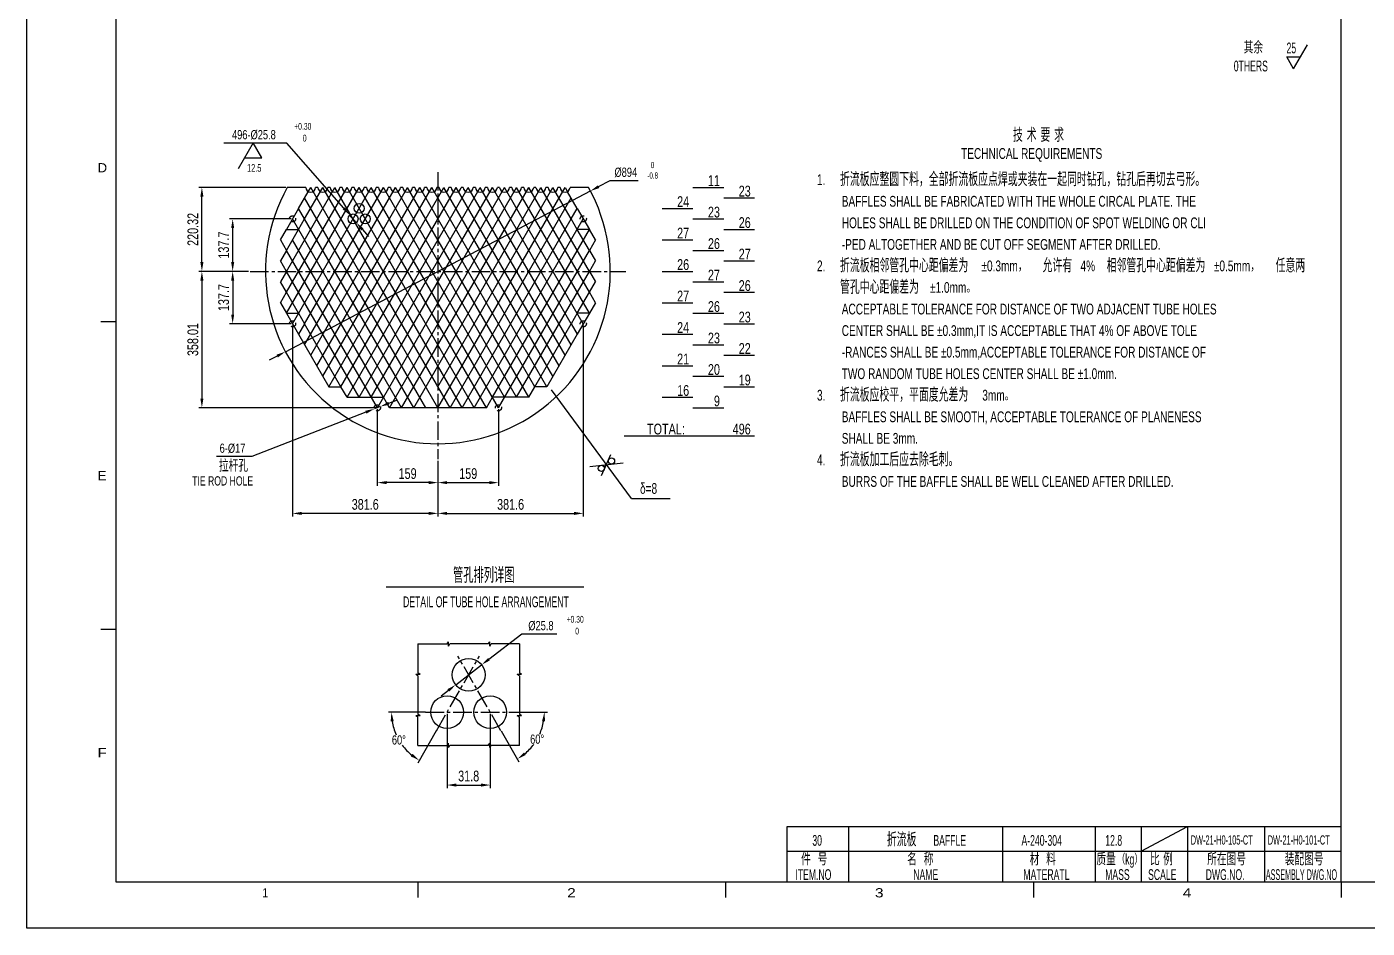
# Model space of a CAD drawing. Extents: x 0 to 840, y 0 to 594.
# Drawn here: x 0 to 435.4, y 0 to 292.8 of the extents above; entities that cross this region are included whole.
import ezdxf
from ezdxf.enums import TextEntityAlignment as Align

# ---------------------------------------------------------------- set-up
doc = ezdxf.new("R2010")
doc.units = 0
doc.header["$LTSCALE"] = 8
doc.linetypes.add('CENTER2', pattern=[1.125, 0.75, -0.125, 0.125, -0.125])
doc.linetypes.add('HIDDEN', pattern=[0.375, 0.25, -0.125])
doc.layers.get('0').update_dxf_attribs({"color": 2, "linetype": 'CONTINUOUS'})
doc.layers.get('DEFPOINTS').update_dxf_attribs({"linetype": 'CONTINUOUS'})
for name, color, linetype in [('3', 3, 'CENTER2'), ('5', 2, 'CONTINUOUS'), ('HID', 4, 'HIDDEN'), ('OT', 1, 'CONTINUOUS'), ('TEXT', 7, 'CONTINUOUS'), ('X4600A1$0$BORDER', 7, 'CONTINUOUS')]:
    doc.layers.add(name, color=color, linetype=linetype)
doc.styles.get("Standard").update_dxf_attribs({"font": 'JDECSTD', "width": 0.75, "bigfont": 'HZDX'})
doc.styles.add('X4600A1$0$STANDARD', font='AUCAD', dxfattribs={"width": 0.8})
doc.dimstyles.new('STANDARD$0', dxfattribs={"dimscale": 0, "dimtxt": 3.5, "dimasz": 3, "dimexe": 1, "dimexo": 0.5, "dimgap": 1, "dimtad": 1, "dimdsep": 46, "dimtxsty": 'Standard', "dimcen": 0, "dimclrd": 7, "dimclre": 7, "dimclrt": 7, "dimadec": 0, "dimazin": 0, "dimtfac": 0.714286, "dimtmove": 0, "dimatfit": 3, "dimfxl": 0, "dimtolj": 1, "dimarcsym": 0})
doc.dimstyles.new('STANDARD$2', dxfattribs={"dimscale": 0, "dimtxt": 3, "dimasz": 3, "dimexe": 1, "dimexo": 0.0625, "dimgap": 0.09, "dimtad": 0, "dimtih": 1, "dimtoh": 1, "dimzin": 0, "dimdsep": 46, "dimtxsty": 'Standard', "dimcen": 0.09, "dimclrt": 7, "dimazin": 0, "dimtfac": 1, "dimtofl": 0, "dimtmove": 0, "dimatfit": 3, "dimfxl": 0, "dimtolj": 1, "dimarcsym": 0})
doc.dimstyles.new('STANDARD$3', dxfattribs={"dimscale": 0, "dimtxt": 3, "dimasz": 3, "dimexe": 1, "dimexo": 0.5, "dimgap": 1, "dimtad": 1, "dimtoh": 1, "dimdsep": 46, "dimtxsty": 'Standard', "dimcen": 0, "dimclrd": 7, "dimclre": 7, "dimclrt": 7, "dimadec": 0, "dimazin": 0, "dimtfac": 0.714286, "dimtmove": 0, "dimatfit": 0, "dimfxl": 0, "dimtolj": 1, "dimarcsym": 0})

# ---------------------------------------------------------------- blocks, each defined once
blk = doc.blocks.new('*D40')
at = {"layer": 'DEFPOINTS', "color": 0}
for p in [(147.03, 88.37), (129.53, 70.18), (157.53, 70.18), (119.53, 63.99), (133.03, 64.12)]:
    blk.add_point(p, dxfattribs=at)
at = {"layer": 'TEXT', "color": 0}
for p, q in [((129.47, 70.18), (117.44, 70.18)), ((133, 64.06), (126.98, 53.64))]:
    blk.add_line(p, q, dxfattribs=at)
for start, end in [(189.5092, 204.0521), (216.3298, 230.4908)]:
    blk.add_arc((136.53, 70.18), 18.1, start, end, dxfattribs=at)
for points in [[(118.19, 67.15), (119.18, 67.23), (118.44, 70.18)], [(125.3, 56.63), (124.73, 55.81), (127.48, 54.51)]]:
    blk.add_solid(points, dxfattribs=at)
at = {"layer": 'TEXT', "color": 7, "insert": (120.86, 61.13), "char_height": 3, "attachment_point": 5}
blk.add_mtext('\\A1;60°', dxfattribs=at)
blk = doc.blocks.new('*D39')
at = {"layer": 'DEFPOINTS', "color": 0}
for p in [(140.03, 88.37), (129.53, 70.18), (157.53, 70.18), (154.03, 64.12), (164.01, 58.87)]:
    blk.add_point(p, dxfattribs=at)
at = {"layer": 'TEXT', "color": 0}
for p, q in [((157.59, 70.18), (169.13, 70.18)), ((154.06, 64.06), (159.83, 54.08))]:
    blk.add_line(p, q, dxfattribs=at)
for start, end in [(336.1133, 350.2188), (309.7812, 323.4823)]:
    blk.add_arc((150.53, 70.18), 17.59, start, end, dxfattribs=at)
for points in [[(167.37, 67.23), (168.37, 67.15), (168.13, 70.18)], [(162.08, 56.25), (161.5, 57.07), (159.33, 54.94)]]:
    blk.add_solid(points, dxfattribs=at)
at = {"layer": 'TEXT', "color": 7, "insert": (165.77, 61.38), "char_height": 3, "attachment_point": 5}
blk.add_mtext('\\A1;60°', dxfattribs=at)
blk = doc.blocks.new('*D42')
at = {"layer": 'DEFPOINTS', "color": 0}
for p in [(136.53, 70.18), (150.53, 70.18), (150.53, 46.49)]:
    blk.add_point(p, dxfattribs=at)
at = {"layer": 'TEXT', "color": 7, "lineweight": -2}
for p, q in [((136.53, 69.68), (136.53, 45.49)), ((150.53, 69.68), (150.53, 45.49)), ((139.53, 46.49), (147.53, 46.49))]:
    blk.add_line(p, q, dxfattribs=at)
at = {"layer": 'TEXT', "color": 7}
for points in [[(139.53, 46.99), (139.53, 45.99), (136.53, 46.49)], [(147.53, 46.99), (147.53, 45.99), (150.53, 46.49)]]:
    blk.add_solid(points, dxfattribs=at)
at = {"layer": 'TEXT', "color": 7, "insert": (143.53, 49.4), "char_height": 3.5, "attachment_point": 5}
blk.add_mtext('\\A1;31.8', dxfattribs=at)
blk = doc.blocks.new('*D41')
at = {"layer": 'DEFPOINTS', "color": 0}
for p in [(147.75, 85.55), (139.31, 79.06)]:
    blk.add_point(p, dxfattribs=at)
at = {"layer": 'TEXT', "color": 7, "lineweight": -2}
for p, q in [((150.13, 87.37), (160.82, 95.59)), ((160.82, 95.59), (172.2, 95.59)), ((139.31, 79.06), (147.75, 85.55)), ((136.93, 77.24), (134.56, 75.41))]:
    blk.add_line(p, q, dxfattribs=at)
at = {"layer": 'TEXT', "color": 7}
for points in [[(149.83, 87.77), (150.43, 86.98), (147.75, 85.55)], [(136.63, 77.63), (137.24, 76.84), (139.31, 79.06)]]:
    blk.add_solid(points, dxfattribs=at)
at = {"layer": 'TEXT', "color": 7, "insert": (167.01, 98.23), "char_height": 3, "attachment_point": 5}
blk.add_mtext('\\A1;%%c25.8', dxfattribs=at)
blk = doc.blocks.new('*D67')
at = {"layer": 'DEFPOINTS', "color": 0}
for p in [(66.87, 230.39), (86.32, 230.39), (72.54, 213.35)]:
    blk.add_point(p, dxfattribs=at)
at = {"layer": 'TEXT', "color": 7, "lineweight": -2}
for p, q in [((85.82, 230.39), (65.87, 230.39)), ((66.87, 216.35), (66.87, 227.39)), ((72.04, 213.35), (65.87, 213.35))]:
    blk.add_line(p, q, dxfattribs=at)
at = {"layer": 'TEXT', "color": 7}
for points in [[(66.37, 227.39), (67.37, 227.39), (66.87, 230.39)], [(66.37, 216.35), (67.37, 216.35), (66.87, 213.35)]]:
    blk.add_solid(points, dxfattribs=at)
at = {"layer": 'TEXT', "color": 7, "insert": (63.96, 221.87), "char_height": 3.5, "attachment_point": 5, "rotation": 90}
blk.add_mtext('\\A1;137.7', dxfattribs=at)
blk = doc.blocks.new('*D68')
at = {"layer": 'DEFPOINTS', "color": 0}
for p in [(65.87, 213.35), (56.87, 169.05), (113.86, 169.05)]:
    blk.add_point(p, dxfattribs=at)
at = {"layer": 'TEXT', "color": 7, "lineweight": -2}
for p, q in [((65.37, 213.35), (55.87, 213.35)), ((56.87, 210.35), (56.87, 172.05)), ((113.36, 169.05), (55.87, 169.05))]:
    blk.add_line(p, q, dxfattribs=at)
at = {"layer": 'TEXT', "color": 7}
for points in [[(56.37, 210.35), (57.37, 210.35), (56.87, 213.35)], [(56.37, 172.05), (57.37, 172.05), (56.87, 169.05)]]:
    blk.add_solid(points, dxfattribs=at)
at = {"layer": 'TEXT', "color": 7, "insert": (53.96, 191.2), "char_height": 3.5, "attachment_point": 5, "rotation": 90}
blk.add_mtext('\\A1;358.01', dxfattribs=at)
blk = doc.blocks.new('*D69')
at = {"layer": 'DEFPOINTS', "color": 0}
for p in [(72.54, 213.35), (66.87, 196.31), (86.32, 196.31)]:
    blk.add_point(p, dxfattribs=at)
at = {"layer": 'TEXT', "color": 7, "lineweight": -2}
for p, q in [((72.04, 213.35), (65.87, 213.35)), ((66.87, 210.35), (66.87, 199.31)), ((85.82, 196.31), (65.87, 196.31))]:
    blk.add_line(p, q, dxfattribs=at)
at = {"layer": 'TEXT', "color": 7}
for points in [[(66.37, 210.35), (67.37, 210.35), (66.87, 213.35)], [(66.37, 199.31), (67.37, 199.31), (66.87, 196.31)]]:
    blk.add_solid(points, dxfattribs=at)
at = {"layer": 'TEXT', "color": 7, "insert": (63.96, 204.83), "char_height": 3.5, "attachment_point": 5, "rotation": 90}
blk.add_mtext('\\A1;137.7', dxfattribs=at)
blk = doc.blocks.new('*D70')
at = {"layer": 'DEFPOINTS', "color": 0}
for p in [(56.87, 240.62), (84.62, 240.62), (72.04, 213.35)]:
    blk.add_point(p, dxfattribs=at)
at = {"layer": 'TEXT', "color": 7, "lineweight": -2}
for p, q in [((84.12, 240.62), (55.87, 240.62)), ((56.87, 216.35), (56.87, 237.62)), ((71.54, 213.35), (55.87, 213.35))]:
    blk.add_line(p, q, dxfattribs=at)
at = {"layer": 'TEXT', "color": 7}
for points in [[(56.37, 237.62), (57.37, 237.62), (56.87, 240.62)], [(56.37, 216.35), (57.37, 216.35), (56.87, 213.35)]]:
    blk.add_solid(points, dxfattribs=at)
at = {"layer": 'TEXT', "color": 7, "insert": (53.96, 226.98), "char_height": 3.5, "attachment_point": 5, "rotation": 90}
blk.add_mtext('\\A1;220.32', dxfattribs=at)
blk = doc.blocks.new('*D71')
at = {"layer": 'DEFPOINTS', "color": 0}
for p in [(113.86, 169.05), (133.54, 152.35), (113.86, 144.73)]:
    blk.add_point(p, dxfattribs=at)
at = {"layer": 'TEXT', "color": 7, "lineweight": -2}
for p, q in [((113.86, 168.55), (113.86, 143.73)), ((133.54, 151.85), (133.54, 143.73)), ((130.54, 144.73), (116.86, 144.73))]:
    blk.add_line(p, q, dxfattribs=at)
at = {"layer": 'TEXT', "color": 7}
for points in [[(116.86, 145.23), (116.86, 144.23), (113.86, 144.73)], [(130.54, 145.23), (130.54, 144.23), (133.54, 144.73)]]:
    blk.add_solid(points, dxfattribs=at)
at = {"layer": 'TEXT', "color": 7, "insert": (123.7, 147.64), "char_height": 3.5, "attachment_point": 5}
blk.add_mtext('\\A1;159', dxfattribs=at)
blk = doc.blocks.new('*D72')
at = {"layer": 'DEFPOINTS', "color": 0}
for p in [(86.32, 196.31), (133.54, 144.73), (86.32, 134.73)]:
    blk.add_point(p, dxfattribs=at)
at = {"layer": 'TEXT', "color": 7, "lineweight": -2}
for p, q in [((86.32, 195.81), (86.32, 133.73)), ((133.54, 144.23), (133.54, 133.73)), ((130.54, 134.73), (89.32, 134.73))]:
    blk.add_line(p, q, dxfattribs=at)
at = {"layer": 'TEXT', "color": 7}
for points in [[(89.32, 135.23), (89.32, 134.23), (86.32, 134.73)], [(130.54, 135.23), (130.54, 134.23), (133.54, 134.73)]]:
    blk.add_solid(points, dxfattribs=at)
at = {"layer": 'TEXT', "color": 7, "insert": (109.93, 137.64), "char_height": 3.5, "attachment_point": 5}
blk.add_mtext('\\A1;381.6', dxfattribs=at)
blk = doc.blocks.new('*D74')
at = {"layer": 'DEFPOINTS', "color": 0}
for p in [(180.76, 196.31), (133.54, 144.73), (180.76, 134.73)]:
    blk.add_point(p, dxfattribs=at)
at = {"layer": 'TEXT', "color": 7, "lineweight": -2}
for p, q in [((180.76, 195.81), (180.76, 133.73)), ((133.54, 144.23), (133.54, 133.73)), ((136.54, 134.73), (177.76, 134.73))]:
    blk.add_line(p, q, dxfattribs=at)
at = {"layer": 'TEXT', "color": 7}
for points in [[(136.54, 135.23), (136.54, 134.23), (133.54, 134.73)], [(177.76, 135.23), (177.76, 134.23), (180.76, 134.73)]]:
    blk.add_solid(points, dxfattribs=at)
at = {"layer": 'TEXT', "color": 7, "insert": (157.15, 137.64), "char_height": 3.5, "attachment_point": 5}
blk.add_mtext('\\A1;381.6', dxfattribs=at)
blk = doc.blocks.new('*D73')
at = {"layer": 'DEFPOINTS', "color": 0}
for p in [(153.22, 169.05), (133.54, 152.35), (153.22, 144.73)]:
    blk.add_point(p, dxfattribs=at)
at = {"layer": 'TEXT', "color": 7, "lineweight": -2}
for p, q in [((153.22, 168.55), (153.22, 143.73)), ((133.54, 151.85), (133.54, 143.73)), ((136.54, 144.73), (150.22, 144.73))]:
    blk.add_line(p, q, dxfattribs=at)
at = {"layer": 'TEXT', "color": 7}
for points in [[(136.54, 145.23), (136.54, 144.23), (133.54, 144.73)], [(150.22, 145.23), (150.22, 144.23), (153.22, 144.73)]]:
    blk.add_solid(points, dxfattribs=at)
at = {"layer": 'TEXT', "color": 7, "insert": (143.38, 147.64), "char_height": 3.5, "attachment_point": 5}
blk.add_mtext('\\A1;159', dxfattribs=at)
blk = doc.blocks.new('*D75')
at = {"layer": 'DEFPOINTS', "color": 0}
for p in [(104.94, 231.6), (107.04, 229.19)]:
    blk.add_point(p, dxfattribs=at)
at = {"layer": 'TEXT', "color": 7, "lineweight": -2}
for p, q in [((84.5, 255.04), (64.05, 255.04)), ((102.97, 233.86), (84.5, 255.04)), ((107.04, 229.19), (104.94, 231.6)), ((109.02, 226.93), (110.99, 224.66))]:
    blk.add_line(p, q, dxfattribs=at)
at = {"layer": 'TEXT', "color": 7}
for points in [[(103.35, 234.19), (102.59, 233.53), (104.94, 231.6)], [(109.39, 227.25), (108.64, 226.6), (107.04, 229.19)]]:
    blk.add_solid(points, dxfattribs=at)
at = {"layer": 'TEXT', "color": 7, "insert": (73.77, 257.69), "char_height": 3, "attachment_point": 5}
blk.add_mtext('\\A1;496-%%C25.8', dxfattribs=at)
blk = doc.blocks.new('*D76')
at = {"layer": 'DEFPOINTS', "color": 0}
for p in [(183.08, 239.46), (84, 187.25)]:
    blk.add_point(p, dxfattribs=at)
at = {"layer": 'TEXT', "color": 7, "lineweight": -2}
for p, q in [((185.74, 240.86), (189.51, 242.84)), ((189.51, 242.84), (198.63, 242.84)), ((84, 187.25), (183.08, 239.46)), ((81.34, 185.85), (78.69, 184.45))]:
    blk.add_line(p, q, dxfattribs=at)
at = {"layer": 'TEXT', "color": 7}
for points in [[(185.5, 241.3), (185.97, 240.42), (183.08, 239.46)], [(81.11, 186.29), (81.58, 185.4), (84, 187.25)]]:
    blk.add_solid(points, dxfattribs=at)
at = {"layer": 'TEXT', "color": 7, "insert": (194.57, 245.49), "char_height": 3, "attachment_point": 5}
blk.add_mtext('\\A1;%%C894', dxfattribs=at)
blk = doc.blocks.new('*D77')
at = {"layer": 'DEFPOINTS', "color": 0}
for p in [(112.93, 168.69), (114.79, 169.41)]:
    blk.add_point(p, dxfattribs=at)
at = {"layer": 'TEXT', "color": 7, "lineweight": -2}
for p, q in [((117.59, 170.5), (120.39, 171.58)), ((110.13, 167.6), (73.05, 153.2)), ((114.79, 169.41), (112.93, 168.69)), ((73.05, 153.2), (61.59, 153.2))]:
    blk.add_line(p, q, dxfattribs=at)
at = {"layer": 'TEXT', "color": 7}
for points in [[(117.41, 170.96), (117.77, 170.03), (114.79, 169.41)], [(109.95, 168.07), (110.31, 167.13), (112.93, 168.69)]]:
    blk.add_solid(points, dxfattribs=at)
at = {"layer": 'TEXT', "color": 7, "insert": (66.82, 155.85), "char_height": 3, "attachment_point": 5}
blk.add_mtext('\\A1;6-%%C17', dxfattribs=at)

msp = doc.modelspace()

# ---------------------------------------------------------------- linework, layer by layer
for p, q in [((0, 0), (0, 594)), ((247, 25), (427, 25)), ((840, 0), (0, 0))]:
    msp.add_line(p, q)
at = {"layer": '3'}
for p, q in [((133.539, 245.617), (133.539, 152.352)), ((72.539, 213.352), (194.539, 213.352)), ((133.032, 64.118), (147.032, 88.366)), ((154.032, 64.118), (140.032, 88.366)), ((129.532, 70.18), (157.532, 70.18))]:
    msp.add_line(p, q, dxfattribs=at)
at = {"layer": '5'}
msp.add_line((29, 15), (29, 15), dxfattribs=at)
msp.add_line((29, 15), (29, 15), dxfattribs=at)
at = {"layer": 'HID'}
for centre in [(86.316, 230.393), (180.762, 230.393), (86.316, 196.312), (180.762, 196.312), (113.863, 169.048), (153.215, 169.048)]:
    msp.add_circle(centre, 1, dxfattribs=at)
at = {"layer": 'OT'}
for p, q in [((29, 15), (29, 581)), ((90.619, 240.617), (84.624, 240.617)), ((94.554, 240.617), (93.819, 240.617)), ((98.489, 240.617), (97.754, 240.617)), ((102.425, 240.617), (101.689, 240.617)), ((106.36, 240.617), (105.625, 240.617)), ((110.295, 240.617), (109.56, 240.617)), ((114.23, 240.617), (113.495, 240.617)), ((118.166, 240.617), (117.43, 240.617)), ((122.101, 240.617), (121.366, 240.617)), ((126.036, 240.617), (125.301, 240.617)), ((129.971, 240.617), (129.236, 240.617)), ((133.907, 240.617), (133.171, 240.617)), ((137.842, 240.617), (137.107, 240.617)), ((141.777, 240.617), (141.042, 240.617)), ((145.712, 240.617), (144.977, 240.617)), ((149.648, 240.617), (148.912, 240.617)), ((153.583, 240.617), (152.848, 240.617)), ((157.518, 240.617), (156.783, 240.617)), ((161.453, 240.617), (160.718, 240.617)), ((165.389, 240.617), (164.653, 240.617)), ((169.324, 240.617), (168.589, 240.617)), ((173.259, 240.617), (172.524, 240.617)), ((182.454, 240.617), (176.459, 240.617)), ((88.284, 233.801), (91.419, 239.231)), ((178.794, 233.801), (175.659, 239.231)), ((90.251, 230.393), (88.284, 233.801)), ((176.827, 230.393), (178.794, 233.801)), ((82.381, 223.576), (84.348, 226.984)), ((84.348, 226.984), (88.284, 226.984)), ((88.284, 226.984), (90.251, 230.393)), ((178.794, 226.984), (176.827, 230.393)), ((182.73, 226.984), (178.794, 226.984)), ((184.697, 223.576), (182.73, 226.984)), ((82.381, 223.576), (84.348, 220.168)), ((184.697, 223.576), (182.73, 220.168)), ((84.348, 220.168), (82.381, 216.76)), ((182.73, 220.168), (184.697, 216.76)), ((84.348, 213.352), (82.381, 216.76)), ((84.348, 213.352), (82.381, 209.944)), ((182.73, 213.352), (184.697, 216.76)), ((182.73, 213.352), (184.697, 209.944)), ((84.348, 206.536), (82.381, 209.944)), ((182.73, 206.536), (184.697, 209.944)), ((82.381, 203.128), (84.348, 206.536)), ((184.697, 203.128), (182.73, 206.536)), ((82.381, 203.128), (84.348, 199.72)), ((184.697, 203.128), (182.73, 199.72)), ((84.348, 199.72), (88.284, 199.72)), ((88.284, 199.72), (90.251, 196.312)), ((90.251, 196.312), (88.284, 192.904)), ((178.794, 199.72), (176.827, 196.312)), ((176.827, 196.312), (178.794, 192.904)), ((182.73, 199.72), (178.794, 199.72)), ((88.284, 192.904), (98.122, 175.864)), ((178.794, 192.904), (168.956, 175.864)), ((98.122, 175.864), (102.057, 175.864)), ((104.025, 172.456), (102.057, 175.864)), ((163.053, 172.456), (165.021, 175.864)), ((168.956, 175.864), (165.021, 175.864)), ((104.025, 172.456), (115.83, 172.456)), ((117.798, 169.048), (115.83, 172.456)), ((149.28, 169.048), (151.248, 172.456)), ((163.053, 172.456), (151.248, 172.456)), ((149.28, 169.048), (117.798, 169.048)), ((116.77, 110.837), (180.937, 110.837)), ((247, 33), (427, 33)), ((247, 15), (247, 33)), ((267, 15), (267, 33)), ((317, 15), (317, 33)), ((347, 33), (347, 15)), ((362, 33), (362, 15)), ((377, 33), (377, 15)), ((402, 33), (402, 15)), ((825, 15), (29, 15))]:
    msp.add_line(p, q, dxfattribs=at)
for centre, radius in [((107.96, 233.801), 1.6), ((105.992, 230.393), 1.6), ((109.927, 230.393), 1.6), ((143.532, 82.304), 5.32), ((136.532, 70.18), 5.32), ((150.532, 70.18), 5.32)]:
    msp.add_circle(centre, radius, dxfattribs=at)
for centre, radius, start, end in [((133.539, 213.352), 56, 150.86553, 29.13447), ((92.219, 240.617), 1.6, 180, 0), ((96.154, 240.617), 1.6, 180, 360), ((100.089, 240.617), 1.6, 180, 0), ((104.025, 240.617), 1.6, 180, 0), ((107.96, 240.617), 1.6, 180, 360), ((111.895, 240.617), 1.6, 180, 0), ((115.83, 240.617), 1.6, 180, 0), ((119.766, 240.617), 1.6, 180, 0), ((123.701, 240.617), 1.6, 180, 0), ((127.636, 240.617), 1.6, 180, 0), ((131.571, 240.617), 1.6, 180, 0), ((135.507, 240.617), 1.6, 180, 0), ((139.442, 240.617), 1.6, 180, 0), ((143.377, 240.617), 1.6, 180, 0), ((147.312, 240.617), 1.6, 180, 0), ((151.248, 240.617), 1.6, 180, 0), ((155.183, 240.617), 1.6, 180, 0), ((159.118, 240.617), 1.6, 180, 0), ((163.053, 240.617), 1.6, 180, 0), ((166.989, 240.617), 1.6, 180, 0), ((170.924, 240.617), 1.6, 180, 0), ((174.859, 240.617), 1.6, 180, 0)]:
    msp.add_arc(centre, radius, start, end, dxfattribs=at)
at = {"layer": 'TEXT'}
for p, q in [((427, 15), (427, 581)), ((409.261, 283.029), (413.761, 283.029)), ((411.511, 279.132), (409.261, 283.029)), ((411.511, 279.132), (416.011, 286.926)), ((73.528, 255.043), (68.665, 246.619)), ((76.342, 250.17), (73.528, 255.043)), ((70.715, 250.17), (76.342, 250.17)), ((84.348, 199.72), (107.96, 240.617)), ((84.348, 206.536), (104.025, 240.617)), ((84.348, 213.352), (100.089, 240.617)), ((86.316, 196.312), (111.895, 240.617)), ((90.251, 189.496), (119.766, 240.617)), ((90.251, 196.312), (115.83, 240.617)), ((90.251, 230.393), (96.154, 240.617)), ((91.419, 239.231), (92.219, 240.617)), ((133.539, 169.048), (92.219, 240.617)), ((92.219, 186.088), (123.701, 240.617)), ((94.186, 182.68), (127.636, 240.617)), ((137.474, 169.048), (96.154, 240.617)), ((96.154, 179.272), (131.571, 240.617)), ((98.122, 175.864), (135.507, 240.617)), ((141.409, 169.048), (100.089, 240.617)), ((102.057, 175.864), (139.442, 240.617)), ((145.345, 169.048), (104.025, 240.617)), ((104.025, 172.456), (143.377, 240.617)), ((149.28, 169.048), (107.96, 240.617)), ((107.96, 172.456), (147.312, 240.617)), ((153.215, 169.048), (111.895, 240.617)), ((111.895, 172.456), (151.248, 240.617)), ((113.863, 169.048), (155.183, 240.617)), ((155.183, 172.456), (115.83, 240.617)), ((117.798, 169.048), (159.118, 240.617)), ((159.118, 172.456), (119.766, 240.617)), ((121.733, 169.048), (163.053, 240.617)), ((163.053, 172.456), (123.701, 240.617)), ((125.668, 169.048), (166.989, 240.617)), ((165.021, 175.864), (127.636, 240.617)), ((168.956, 175.864), (131.571, 240.617)), ((133.539, 169.048), (174.859, 240.617)), ((133.539, 175.864), (170.924, 240.617)), ((170.924, 179.272), (135.507, 240.617)), ((172.891, 182.68), (139.442, 240.617)), ((174.859, 186.088), (143.377, 240.617)), ((176.827, 189.496), (147.312, 240.617)), ((176.827, 196.312), (151.248, 240.617)), ((180.762, 196.312), (155.183, 240.617)), ((182.73, 199.72), (159.118, 240.617)), ((182.73, 206.536), (163.053, 240.617)), ((182.73, 213.352), (166.989, 240.617)), ((176.827, 230.393), (170.924, 240.617)), ((174.859, 240.617), (175.659, 239.231)), ((216.391, 240.617), (226.391, 240.617)), ((129.604, 169.048), (90.251, 237.209)), ((137.474, 169.048), (176.827, 237.209)), ((226.391, 237.209), (236.391, 237.209)), ((88.284, 233.801), (84.348, 226.984)), ((178.794, 233.801), (182.73, 226.984)), ((206.391, 233.801), (216.391, 233.801)), ((84.348, 220.168), (88.284, 226.984)), ((121.733, 169.048), (86.316, 230.393)), ((125.668, 169.048), (90.251, 230.393)), ((141.409, 169.048), (176.827, 230.393)), ((145.345, 169.048), (180.762, 230.393)), ((151.248, 172.456), (182.73, 226.984)), ((182.73, 220.168), (178.794, 226.984)), ((216.391, 230.393), (226.391, 230.393)), ((226.391, 226.984), (236.391, 226.984)), ((115.83, 172.456), (86.316, 223.576)), ((206.391, 223.576), (216.391, 223.576)), ((113.863, 169.048), (84.348, 220.168)), ((153.215, 169.048), (182.73, 220.168)), ((216.391, 220.168), (226.391, 220.168)), ((107.96, 172.456), (84.348, 213.352)), ((159.118, 172.456), (182.73, 213.352)), ((206.391, 213.352), (216.391, 213.352)), ((226.391, 216.76), (236.391, 216.76)), ((216.391, 209.944), (226.391, 209.944)), ((88.284, 199.72), (84.348, 206.536)), ((178.794, 199.72), (182.73, 206.536)), ((226.391, 206.536), (236.391, 206.536)), ((206.391, 203.128), (216.391, 203.128)), ((84.348, 199.72), (88.284, 192.904)), ((102.057, 175.864), (90.251, 196.312)), ((165.021, 175.864), (176.827, 196.312)), ((182.73, 199.72), (178.794, 192.904)), ((216.391, 199.72), (226.391, 199.72)), ((226.391, 196.312), (236.391, 196.312)), ((206.391, 192.904), (216.391, 192.904)), ((216.391, 189.496), (226.391, 189.496)), ((226.391, 186.088), (236.391, 186.088)), ((206.391, 182.68), (216.391, 182.68)), ((216.391, 179.272), (226.391, 179.272)), ((196.391, 139.528), (170.4, 174.877)), ((226.391, 175.864), (236.391, 175.864)), ((206.391, 172.456), (216.391, 172.456)), ((216.391, 169.048), (226.391, 169.048)), ((193.995, 159.925), (236.391, 159.925)), ((186.725, 147.015), (189.713, 153.83)), ((182.925, 149.967), (193.67, 151.158)), ((196.391, 139.528), (208.984, 139.528)), ((127.066, 92.327), (127.066, 82.891)), ((127.066, 92.327), (136.501, 92.327)), ((136.501, 92.327), (136.981, 93.047)), ((136.981, 91.607), (136.981, 93.047)), ((136.981, 91.607), (137.461, 92.327)), ((149.892, 92.327), (137.461, 92.327)), ((149.892, 92.327), (150.372, 93.047)), ((150.372, 91.607), (150.372, 93.047)), ((150.372, 91.607), (150.852, 92.327)), ((159.999, 92.327), (150.852, 92.327)), ((159.999, 92.327), (159.999, 82.891)), ((127.786, 82.411), (127.066, 82.891)), ((160.719, 82.411), (159.999, 82.891)), ((127.786, 82.411), (126.346, 82.411)), ((127.066, 81.931), (126.346, 82.411)), ((127.066, 81.931), (127.066, 69.501)), ((159.999, 81.931), (159.279, 82.411)), ((160.719, 82.411), (159.279, 82.411)), ((159.999, 81.931), (159.999, 69.501)), ((159.999, 81.931), (159.999, 69.501)), ((127.066, 68.541), (126.346, 69.021)), ((127.786, 69.021), (126.346, 69.021)), ((127.786, 69.021), (127.066, 69.501)), ((127.066, 59.394), (127.066, 68.541)), ((160.719, 69.021), (159.279, 69.021)), ((159.999, 68.541), (159.279, 69.021)), ((160.719, 69.021), (159.999, 69.501)), ((159.999, 59.394), (159.999, 68.541)), ((127.066, 59.394), (136.501, 59.394)), ((136.501, 59.394), (136.981, 60.114)), ((136.981, 58.674), (136.981, 60.114)), ((136.981, 58.674), (137.461, 59.394)), ((149.892, 59.394), (137.461, 59.394)), ((149.892, 59.394), (150.372, 60.114)), ((150.372, 58.674), (150.372, 60.114)), ((150.372, 58.674), (150.852, 59.394)), ((159.999, 59.394), (150.852, 59.394)), ((362, 25), (377, 33))]:
    msp.add_line(p, q, dxfattribs=at)
for centre in [(189.927, 151.772), (186.631, 149.348)]:
    msp.add_circle(centre, 1, dxfattribs=at)
at = {"layer": 'X4600A1$0$BORDER', "color": 3}
for p, q in [((29, 197), (24, 197)), ((29, 97), (24, 97)), ((127, 15), (127, 10)), ((227, 15), (227, 10)), ((327, 15), (327, 10)), ((427, 15), (427, 10))]:
    msp.add_line(p, q, dxfattribs=at)
at = {"layer": 'X4600A1$0$BORDER', "color": 5}
msp.add_line((29, 15), (29, 15), dxfattribs=at)
at = {"layer": 'X4600A1$0$BORDER', "color": 1}
msp.add_line((0, 0), (0, 0), dxfattribs=at)

# ---------------------------------------------------------------- texts
at = {"color": 7}
for s, height, width, p in [('其余', 4, 0.75, (395.274, 284.099)), ('25', 3.5, 0.6, (409.196, 284.163)), ('0THERS', 3.5, 0.6, (392.065, 278.293)), ('技 术 要 求', 4.5, 0.75, (320.332, 255.397)), ('TECHNICAL REQUIREMENTS', 3.5, 0.7, (303.48, 249.878)), ('1.', 3.5, 0.7, (256.673, 241.374)), ('折流板应整圆下料，全部折流板应点焊或夹装在一起同时钻孔，钻孔后再切去弓形。', 4.5, 0.75, (264.14, 241.016)), ('BAFFLES SHALL BE FABRICATED WITH THE WHOLE CIRCAL PLATE. THE ', 3.5, 0.7, (264.719, 234.357)), ('HOLES SHALL BE DRILLED ON THE CONDITION OF SPOT WELDING OR CLI', 3.5, 0.7, (264.719, 227.357)), ('-PED ALTOGETHER AND BE CUT OFF SEGMENT AFTER DRILLED.', 3.5, 0.7, (264.719, 220.357)), ('折流板相邻管孔中心距偏差为', 4.5, 0.75, (264.14, 213.016)), ('允许有', 4.5, 0.75, (329.943, 213.016)), ('相邻管孔中心距偏差为', 4.5, 0.75, (350.777, 213.016)), ('任意两', 4.5, 0.75, (405.646, 213.016)), ('2.', 3.5, 0.7, (256.673, 213.374)), ('%%p0.3mm，', 3.5, 0.7, (310.098, 213.374)), ('4%', 3.5, 0.7, (342.278, 213.374)), ('%%p0.5mm，', 3.5, 0.7, (385.596, 213.374)), ('管孔中心距偏差为', 4.5, 0.75, (264.14, 206.016)), ('%%p1.0mm。', 3.5, 0.7, (293.39, 206.374)), ('ACCEPTABLE TOLERANCE FOR DISTANCE OF TWO ADJACENT TUBE HOLES ', 3.5, 0.7, (264.719, 199.357)), ('CENTER SHALL BE %%P0.3mm,IT IS ACCEPTABLE THAT 4% OF ABOVE TOLE', 3.5, 0.7, (264.719, 192.357)), ('-RANCES SHALL BE %%P0.5mm,ACCEPTABLE TOLERANCE FOR DISTANCE OF ', 3.5, 0.7, (264.719, 185.357)), ('TWO RANDOM TUBE HOLES CENTER SHALL BE %%P1.0mm.', 3.5, 0.7, (264.719, 178.357)), ('3.', 3.5, 0.7, (256.673, 171.374)), ('折流板应校平，平面度允差为', 4.5, 0.75, (264.14, 171.016)), ('3mm。', 3.5, 0.7, (310.367, 171.374)), ('BAFFLES SHALL BE SMOOTH, ACCEPTABLE TOLERANCE OF PLANENESS ', 3.5, 0.7, (264.719, 164.357)), ('SHALL BE 3mm.', 3.5, 0.7, (264.719, 157.357)), ('拉杆孔', 4, 0.75, (62.408, 148.238)), ('4.', 3.5, 0.7, (256.673, 150.374)), ('折流板加工后应去除毛刺。', 4.5, 0.75, (264.14, 150.016)), ('TIE ROD HOLE', 3, 0.7, (53.713, 143.792)), ('δ=8', 3.5, 0.7, (199.191, 141.085)), ('BURRS OF THE BAFFLE SHALL BE WELL CLEANED AFTER DRILLED.', 3.5, 0.7, (264.719, 143.357)), ('管孔排列详图', 5, 0.7, (138.459, 112.159)), ('折流板', 4.5, 0.75, (279.386, 26.551)), ('30', 3.5, 0.6, (255.165, 26.764)), ('BAFFLE', 3.5, 0.6, (294.488, 26.764)), ('A-240-304', 3.5, 0.6, (323.101, 26.764)), ('12.8', 3.5, 0.6, (350.328, 26.764)), ('DW-21-H0-105-CT', 3, 0.5, (378.092, 27.156)), ('DW-21-H0-101-CT', 3, 0.5, (403.092, 27.156)), ('件  号', 4, 0.75, (251.524, 20.403)), ('名  称', 4, 0.75, (285.974, 20.403)), ('材  料', 4, 0.75, (325.736, 20.403)), ('质量', 4, 0.75, (347.433, 20.403)), ('（kg）', 3.5, 0.6, (354.078, 20.664)), ('比 例', 4, 0.75, (364.869, 20.403)), ('所在图号', 4, 0.75, (383.425, 20.403)), ('装配图号', 4, 0.75, (408.625, 20.403)), ('ITEM.NO', 3.5, 0.6, (249.658, 15.659)), ('NAME', 3.5, 0.6, (287.957, 15.659)), ('MATERATL', 3.5, 0.6, (323.716, 15.659)), ('MASS', 3.5, 0.6, (350.291, 15.659)), ('SCALE', 3.5, 0.6, (364.224, 15.659)), ('DWG.NO.', 3.5, 0.6, (382.935, 15.659)), ('ASSEMBLY DWG.NO', 3.5, 0.46, (402.476, 15.659))]:
    msp.add_text(s, height=height, dxfattribs=dict(at, width=width)).set_placement(p)
at = {"color": 7, "width": 0.6}
for s, height, p in [('+0.30', 2.2, (89.646, 260.453)), ('0', 2.2, (90.273, 256.622)), ('0', 2, (203.247, 247.888)), ('-0.8', 2, (203.306, 244.483)), ('+0.30', 2.2, (178.125, 100.333)), ('0', 2.2, (178.752, 96.502))]:
    msp.add_text(s, height=height, rotation=360, dxfattribs=at).set_placement(p, align=Align.MIDDLE)
at = {"color": 7, "width": 0.75}
for s, p in [('11', (225.152, 241.07)), ('23', (235.152, 237.662)), ('24', (215.152, 234.254)), ('23', (225.152, 230.846)), ('26', (235.152, 227.438)), ('27', (215.152, 224.03)), ('26', (225.152, 220.622)), ('27', (235.152, 217.214)), ('26', (215.152, 213.806)), ('27', (225.152, 210.398)), ('26', (235.152, 206.99)), ('27', (215.152, 203.582)), ('26', (225.152, 200.174)), ('23', (235.152, 196.766)), ('24', (215.152, 193.358)), ('23', (225.152, 189.95)), ('22', (235.152, 186.542)), ('21', (215.152, 183.134)), ('20', (225.152, 179.726)), ('19', (235.152, 176.318)), ('16', (215.152, 172.91)), ('9', (225.152, 169.502)), ('TOTAL:', (213.755, 160.379)), ('496', (235.152, 160.379))]:
    msp.add_text(s, height=3.5, dxfattribs=at).set_placement(p, align=Align.RIGHT)
at = {"color": 7, "width": 0.6}
msp.add_text('DETAIL OF TUBE HOLE ARRANGEMENT', height=3.5, dxfattribs=at).set_placement((149.129, 104.254), align=Align.CENTER)
at = {"layer": 'TEXT', "color": 7, "width": 0.6}
msp.add_text('12.5', height=2.5, rotation=360, dxfattribs=at).set_placement((73.87, 246.957), align=Align.MIDDLE)
at = {"layer": 'X4600A1$0$BORDER', "color": 3, "style": 'X4600A1$0$STANDARD', "oblique": 0.00002}
for s, width, p, p2 in [('D', 1.226923, (23, 245.5), (26.087, 245.5)), ('E', 1.218, (23, 145.5), (25.947, 145.5)), ('F', 1.218, (23, 55.5), (25.947, 55.5)), ('1', 1.194118, (76.5, 10), (78.465, 10)), ('2', 1.16, (175.5, 10), (178.306, 10)), ('3', 1.16, (275.5, 10), (278.306, 10)), ('4', 1.16, (375.5, 10), (378.306, 10))]:
    msp.add_text(s, height=3, dxfattribs=dict(at, width=width)).set_placement(p, p2, align=Align.FIT)

# ---------------------------------------------------------------- dimensions: what is measured, and where the dimension line sits
at = {"layer": 'TEXT'}
for p1, p2, text, picture, middle in [((107.044, 229.187), (104.941, 231.599), '496-%%C25.8', '*D75', (73.775, 255.043)), ((83.997, 187.246), (183.081, 239.459), '%%C894', '*D76', (194.57, 242.845)), ((114.795, 169.41), (112.931, 168.686), '6-%%C17', '*D77', (66.821, 153.204)), ((139.313, 79.063), (147.751, 85.545), '%%c25.8', '*D41', (167.011, 95.586))]:
    dim = msp.add_diameter_dim_2p(p1=p1, p2=p2, text=text, dimstyle='STANDARD$3', override={"dimscale": 1}, dxfattribs=at)
    dim.commit()
    dim.dimension.update_dxf_attribs({"geometry": picture, "text_midpoint": middle, "dimtype": 163})
for base, p1, p2, angle, text, picture, middle in [((56.873, 240.617), (72.039, 213.352), (84.624, 240.617), 90, '220.32', '*D70', (53.958, 226.984)), ((66.873, 230.393), (72.539, 213.352), (86.316, 230.393), 90, '137.7', '*D67', (63.958, 221.872)), ((56.873, 169.048), (65.873, 213.352), (113.863, 169.048), 90, '358.01', '*D68', (53.958, 191.2)), ((66.873, 196.312), (72.539, 213.352), (86.316, 196.312), 270, '137.7', '*D69', (63.958, 204.832)), ((180.762, 134.729), (133.539, 144.729), (180.762, 196.312), 180, '381.6', '*D74', (157.15, 137.644)), ((153.215, 144.729), (133.539, 152.352), (153.215, 169.048), 180, '159', '*D73', (143.377, 147.644))]:
    dim = msp.add_linear_dim(base=base, p1=p1, p2=p2, angle=angle, text=text, dimstyle='STANDARD$0', override={"dimscale": 1}, dxfattribs=at)
    dim.commit()
    dim.dimension.update_dxf_attribs({"geometry": picture, "text_midpoint": middle})
for base, p1, p2, text, picture, middle in [((86.316, 134.729), (133.539, 144.729), (86.316, 196.312), '381.6', '*D72', (109.927, 137.644)), ((113.863, 144.729), (133.539, 152.352), (113.863, 169.048), '159', '*D71', (123.701, 147.644)), ((150.532, 46.488), (136.532, 70.18), (150.532, 70.18), '31.8', '*D42', (143.532, 49.403))]:
    dim = msp.add_linear_dim(base=base, p1=p1, p2=p2, text=text, dimstyle='STANDARD$0', override={"dimscale": 1}, dxfattribs=at)
    dim.commit()
    dim.dimension.update_dxf_attribs({"geometry": picture, "text_midpoint": middle})
for base, line2, picture, middle in [((119.527, 63.99), ((133.032, 64.118), (147.032, 88.366)), '*D40', (120.86, 61.132)), ((164.01, 58.87), ((154.032, 64.118), (140.032, 88.366)), '*D39', (165.77, 61.383))]:
    dim = msp.add_angular_dim_2l(base=base, line1=((129.532, 70.18), (157.532, 70.18)), line2=line2, dimstyle='STANDARD$2', override={"dimscale": 1, "dimdec": 0, "dimadec": 0}, dxfattribs=at)
    dim.commit()
    dim.dimension.update_dxf_attribs({"geometry": picture, "text_midpoint": middle})

doc.saveas('drawing.dxf')
